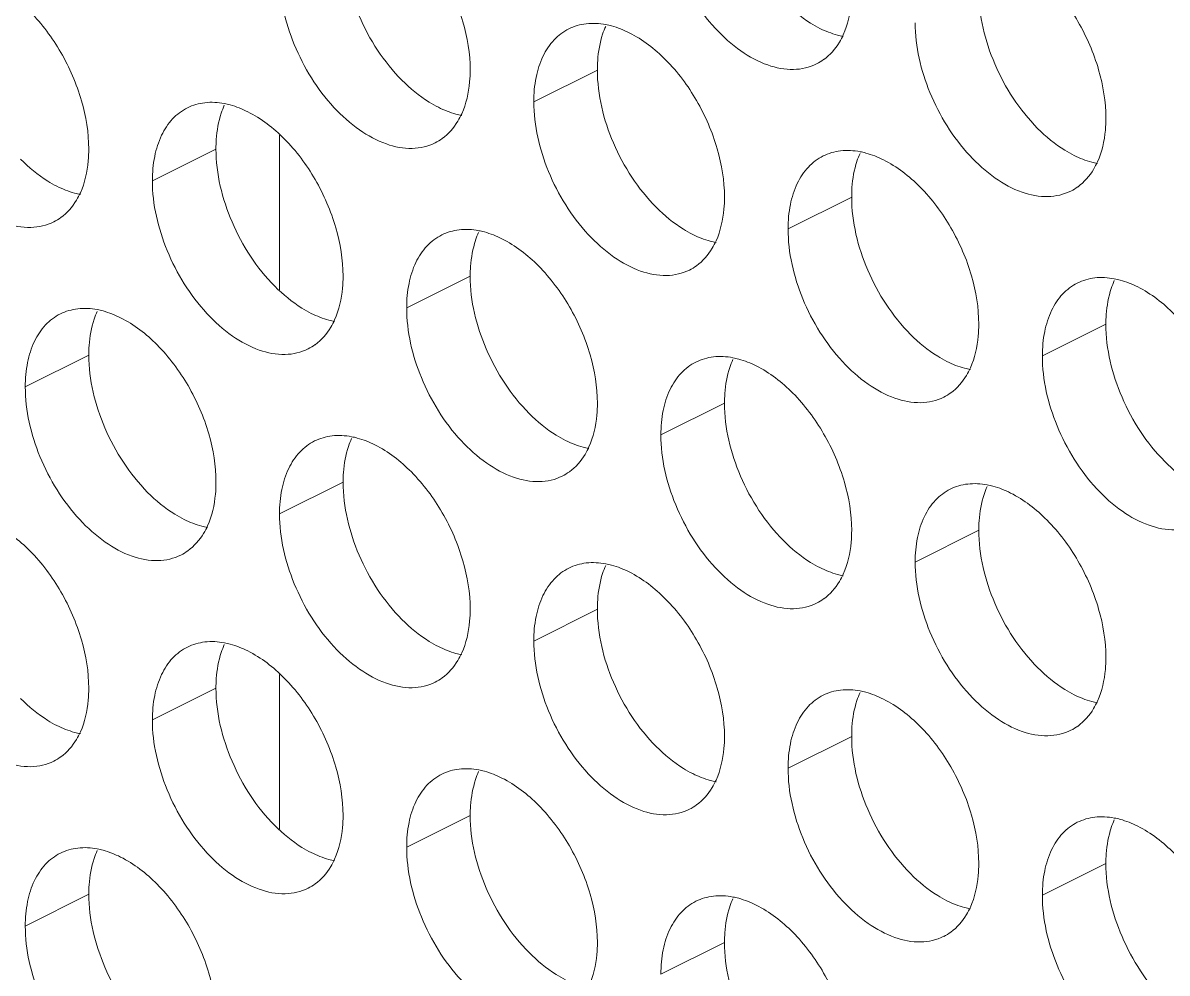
# Model space of a CAD drawing. Header units: millimetres. Extents: x 0 to 2524, y 0 to 1785.
# Drawn here: x 1816.45 to 1826.63, y 810.07 to 818.53 of the extents above; entities that cross this region are included whole.
import ezdxf

# ---------------------------------------------------------------- set-up
doc = ezdxf.new("R2010")
doc.units = ezdxf.units.MM
doc.header["$LTSCALE"] = 0.1
doc.layers.add('标注', color=251, linetype='Continuous', lineweight=9)

msp = doc.modelspace()

# ---------------------------------------------------------------- linework, layer by layer
at = {"layer": '标注'}
for p, q in [((1821.559, 818.111), (1820.993, 817.828)), ((1818.73, 816.155), (1818.73, 817.53)), ((1818.165, 817.408), (1817.599, 817.126)), ((1823.822, 816.98), (1823.256, 816.697)), ((1820.427, 816.277), (1819.862, 815.994)), ((1826.084, 815.849), (1825.519, 815.566)), ((1817.033, 815.574), (1816.468, 815.291)), ((1822.69, 815.146), (1822.124, 814.863)), ((1819.296, 814.443), (1818.73, 814.16)), ((1824.953, 814.014), (1824.387, 813.731)), ((1821.559, 813.311), (1820.993, 813.028)), ((1818.73, 811.355), (1818.73, 812.73)), ((1818.165, 812.608), (1817.599, 812.326)), ((1823.822, 812.18), (1823.256, 811.897)), ((1820.427, 811.477), (1819.862, 811.194)), ((1826.084, 811.049), (1825.519, 810.766)), ((1817.033, 810.774), (1816.468, 810.491)), ((1822.69, 810.346), (1822.124, 810.063))]:
    msp.add_line(p, q, dxfattribs=at)
for centre, radius, start, end in [((1822.303, 818.2), 0.734, 155.8796, 161.7803), ((1823.307, 818.571), 0.453, 296.5256, 305.9034), ((1818.909, 817.497), 0.734, 155.8796, 161.7803), ((1819.913, 817.868), 0.453, 296.5256, 305.9034), ((1824.566, 817.069), 0.734, 155.8796, 161.7803), ((1825.57, 817.439), 0.453, 296.5256, 305.9034), ((1816.519, 817.165), 0.453, 296.5256, 305.9034), ((1821.172, 816.366), 0.734, 155.8796, 161.7803), ((1822.176, 816.736), 0.453, 296.5256, 305.9034), ((1826.829, 815.938), 0.734, 155.8796, 161.7803), ((1817.778, 815.663), 0.734, 155.8796, 161.7803), ((1818.782, 816.034), 0.453, 296.5256, 305.9034), ((1823.435, 815.235), 0.734, 155.8796, 161.7803), ((1824.439, 815.605), 0.453, 296.5256, 305.9034), ((1820.041, 814.532), 0.734, 155.8796, 161.7803), ((1821.044, 814.902), 0.453, 296.5256, 305.9034), ((1825.697, 814.103), 0.734, 155.8796, 161.7803), ((1817.65, 814.199), 0.453, 296.5256, 305.9034), ((1822.303, 813.4), 0.734, 155.8796, 161.7803), ((1823.307, 813.771), 0.453, 296.5256, 305.9034), ((1818.909, 812.697), 0.734, 155.8796, 161.7803), ((1819.913, 813.068), 0.453, 296.5256, 305.9034), ((1824.566, 812.269), 0.734, 155.8796, 161.7803), ((1825.57, 812.639), 0.453, 296.5256, 305.9034), ((1816.519, 812.365), 0.453, 296.5256, 305.9034), ((1821.172, 811.566), 0.734, 155.8796, 161.7803), ((1822.176, 811.936), 0.453, 296.5256, 305.9034), ((1826.829, 811.138), 0.734, 155.8796, 161.7803), ((1817.778, 810.863), 0.734, 155.8796, 161.7803), ((1818.782, 811.234), 0.453, 296.5256, 305.9034), ((1823.435, 810.435), 0.734, 155.8796, 161.7803), ((1824.439, 810.805), 0.453, 296.5256, 305.9034)]:
    msp.add_arc(centre, radius, start, end, dxfattribs=at)
for points, knots in [([(1823.51, 818.165), (1823.447, 818.134), (1823.297, 818.1), (1823.059, 818.148), (1822.821, 818.278), (1822.513, 818.556), (1822.227, 819.019), (1822.124, 819.451), (1822.124, 819.663)], [0, 0, 0, 0, 0.090718, 0.191742, 0.308104, 0.439279, 0.725532, 1, 1, 1, 1]), ([(1819.579, 819.575), (1819.7, 819.514), (1819.93, 819.334), (1820.196, 818.976), (1820.377, 818.557), (1820.427, 818.256), (1820.427, 818.111)], [0, 0, 0, 0, 0.229676, 0.488215, 0.753207, 1, 1, 1, 1]), ([(1819.82, 818.021), (1819.658, 818.183), (1819.407, 818.571), (1819.296, 819.021), (1819.296, 819.243)], [0, 0, 0, 0, 0.508684, 1, 1, 1, 1]), ([(1825.236, 819.146), (1825.356, 819.086), (1825.587, 818.906), (1825.853, 818.548), (1826.034, 818.129), (1826.084, 817.828), (1826.084, 817.683)], [0, 0, 0, 0, 0.229676, 0.488215, 0.753207, 1, 1, 1, 1]), ([(1816.185, 818.872), (1816.305, 818.812), (1816.536, 818.631), (1816.802, 818.273), (1816.983, 817.854), (1817.033, 817.553), (1817.033, 817.408)], [0, 0, 0, 0, 0.229676, 0.488215, 0.753207, 1, 1, 1, 1]), ([(1820.116, 817.462), (1820.053, 817.431), (1819.903, 817.397), (1819.665, 817.445), (1819.427, 817.576), (1819.119, 817.853), (1818.833, 818.316), (1818.73, 818.748), (1818.73, 818.96)], [0, 0, 0, 0, 0.090718, 0.191742, 0.308104, 0.439279, 0.725532, 1, 1, 1, 1]), ([(1823.822, 818.814), (1823.822, 818.779), (1823.816, 818.646), (1823.787, 818.514), (1823.747, 818.425)], [0, 0, 0, 0, 0.268874, 1, 1, 1, 1]), ([(1825.477, 817.592), (1825.315, 817.755), (1825.064, 818.142), (1824.953, 818.593), (1824.953, 818.814)], [0, 0, 0, 0, 0.508684, 1, 1, 1, 1]), ([(1823.539, 818.482), (1823.51, 818.496), (1823.392, 818.563), (1823.287, 818.65), (1823.214, 818.724)], [0, 0, 0, 0, 0.235002, 1, 1, 1, 1]), ([(1820.993, 817.828), (1820.993, 817.901), (1821.005, 818.04), (1821.064, 818.23), (1821.164, 818.383), (1821.256, 818.453), (1821.305, 818.477)], [0, 0, 0, 0, 0.289235, 0.54966, 0.782932, 1, 1, 1, 1]), ([(1821.305, 818.477), (1821.353, 818.502), (1821.463, 818.533), (1821.577, 818.526), (1821.634, 818.516)], [0, 0, 0, 0, 0.482538, 1, 1, 1, 1]), ([(1821.634, 818.516), (1821.651, 818.512), (1821.723, 818.496), (1821.792, 818.468), (1821.842, 818.443)], [0, 0, 0, 0, 0.238696, 1, 1, 1, 1]), ([(1823.746, 818.41), (1823.729, 818.413), (1823.658, 818.43), (1823.589, 818.457), (1823.539, 818.482)], [0, 0, 0, 0, 0.238696, 1, 1, 1, 1]), ([(1825.772, 817.034), (1825.71, 817.003), (1825.56, 816.969), (1825.322, 817.016), (1825.084, 817.147), (1824.776, 817.425), (1824.49, 817.887), (1824.387, 818.32), (1824.387, 818.531)], [0, 0, 0, 0, 0.090718, 0.191742, 0.308104, 0.439279, 0.725532, 1, 1, 1, 1]), ([(1821.559, 818.111), (1821.559, 818.14), (1821.562, 818.247), (1821.581, 818.355), (1821.606, 818.43)], [0, 0, 0, 0, 0.264225, 1, 1, 1, 1]), ([(1821.842, 818.443), (1821.962, 818.383), (1822.193, 818.203), (1822.459, 817.845), (1822.64, 817.426), (1822.69, 817.125), (1822.69, 816.98)], [0, 0, 0, 0, 0.229676, 0.488215, 0.753207, 1, 1, 1, 1]), ([(1823.747, 818.425), (1823.737, 818.402), (1823.693, 818.319), (1823.629, 818.244), (1823.573, 818.204)], [0, 0, 0, 0, 0.265525, 1, 1, 1, 1]), ([(1816.721, 816.759), (1816.659, 816.728), (1816.509, 816.694), (1816.271, 816.742), (1816.033, 816.873), (1815.725, 817.15), (1815.439, 817.613), (1815.336, 818.045), (1815.336, 818.257)], [0, 0, 0, 0, 0.090718, 0.191742, 0.308104, 0.439279, 0.725532, 1, 1, 1, 1]), ([(1820.427, 818.111), (1820.427, 818.076), (1820.422, 817.943), (1820.392, 817.811), (1820.353, 817.722)], [0, 0, 0, 0, 0.268874, 1, 1, 1, 1]), ([(1822.083, 816.889), (1821.921, 817.052), (1821.67, 817.439), (1821.559, 817.89), (1821.559, 818.111)], [0, 0, 0, 0, 0.508684, 1, 1, 1, 1]), ([(1820.145, 817.779), (1820.116, 817.793), (1819.998, 817.86), (1819.893, 817.947), (1819.82, 818.021)], [0, 0, 0, 0, 0.235002, 1, 1, 1, 1]), ([(1817.599, 817.126), (1817.599, 817.198), (1817.611, 817.337), (1817.67, 817.527), (1817.769, 817.68), (1817.862, 817.75), (1817.911, 817.775)], [0, 0, 0, 0, 0.289235, 0.54966, 0.782932, 1, 1, 1, 1]), ([(1817.911, 817.775), (1817.959, 817.799), (1818.069, 817.83), (1818.183, 817.824), (1818.24, 817.813)], [0, 0, 0, 0, 0.482538, 1, 1, 1, 1]), ([(1818.24, 817.813), (1818.257, 817.809), (1818.329, 817.793), (1818.398, 817.765), (1818.448, 817.74)], [0, 0, 0, 0, 0.238696, 1, 1, 1, 1]), ([(1820.352, 817.707), (1820.335, 817.71), (1820.263, 817.727), (1820.195, 817.754), (1820.145, 817.779)], [0, 0, 0, 0, 0.238696, 1, 1, 1, 1]), ([(1822.378, 816.331), (1822.316, 816.3), (1822.166, 816.266), (1821.928, 816.314), (1821.69, 816.444), (1821.382, 816.722), (1821.096, 817.184), (1820.993, 817.617), (1820.993, 817.828)], [0, 0, 0, 0, 0.090718, 0.191742, 0.308104, 0.439279, 0.725532, 1, 1, 1, 1]), ([(1818.165, 817.408), (1818.165, 817.437), (1818.168, 817.544), (1818.187, 817.652), (1818.212, 817.727)], [0, 0, 0, 0, 0.264225, 1, 1, 1, 1]), ([(1818.448, 817.74), (1818.568, 817.68), (1818.799, 817.5), (1819.065, 817.142), (1819.246, 816.723), (1819.296, 816.422), (1819.296, 816.277)], [0, 0, 0, 0, 0.229676, 0.488215, 0.753207, 1, 1, 1, 1]), ([(1820.353, 817.722), (1820.342, 817.7), (1820.299, 817.616), (1820.235, 817.541), (1820.179, 817.501)], [0, 0, 0, 0, 0.265525, 1, 1, 1, 1]), ([(1826.084, 817.683), (1826.084, 817.647), (1826.079, 817.515), (1826.049, 817.382), (1826.01, 817.294)], [0, 0, 0, 0, 0.268874, 1, 1, 1, 1]), ([(1825.801, 817.351), (1825.773, 817.365), (1825.655, 817.431), (1825.55, 817.519), (1825.477, 817.592)], [0, 0, 0, 0, 0.235002, 1, 1, 1, 1]), ([(1817.033, 817.408), (1817.033, 817.373), (1817.028, 817.24), (1816.998, 817.108), (1816.959, 817.019)], [0, 0, 0, 0, 0.268874, 1, 1, 1, 1]), ([(1818.688, 816.186), (1818.527, 816.349), (1818.276, 816.736), (1818.165, 817.187), (1818.165, 817.408)], [0, 0, 0, 0, 0.508684, 1, 1, 1, 1]), ([(1823.256, 816.697), (1823.256, 816.77), (1823.268, 816.909), (1823.327, 817.099), (1823.426, 817.251), (1823.519, 817.322), (1823.568, 817.346)], [0, 0, 0, 0, 0.289235, 0.54966, 0.782932, 1, 1, 1, 1]), ([(1823.568, 817.346), (1823.616, 817.37), (1823.726, 817.402), (1823.84, 817.395), (1823.897, 817.384)], [0, 0, 0, 0, 0.482538, 1, 1, 1, 1]), ([(1823.897, 817.384), (1823.914, 817.381), (1823.985, 817.364), (1824.054, 817.337), (1824.104, 817.312)], [0, 0, 0, 0, 0.238696, 1, 1, 1, 1]), ([(1826.009, 817.279), (1825.992, 817.282), (1825.92, 817.298), (1825.851, 817.326), (1825.801, 817.351)], [0, 0, 0, 0, 0.238696, 1, 1, 1, 1]), ([(1816.75, 817.076), (1816.722, 817.09), (1816.604, 817.157), (1816.499, 817.244), (1816.426, 817.318)], [0, 0, 0, 0, 0.235002, 1, 1, 1, 1]), ([(1823.822, 816.98), (1823.822, 817.008), (1823.825, 817.116), (1823.844, 817.223), (1823.869, 817.298)], [0, 0, 0, 0, 0.264225, 1, 1, 1, 1]), ([(1824.104, 817.312), (1824.225, 817.252), (1824.456, 817.071), (1824.722, 816.713), (1824.903, 816.295), (1824.953, 815.994), (1824.953, 815.849)], [0, 0, 0, 0, 0.229676, 0.488215, 0.753207, 1, 1, 1, 1]), ([(1826.01, 817.294), (1825.999, 817.271), (1825.956, 817.187), (1825.892, 817.113), (1825.836, 817.072)], [0, 0, 0, 0, 0.265525, 1, 1, 1, 1]), ([(1816.958, 817.004), (1816.941, 817.007), (1816.869, 817.024), (1816.8, 817.051), (1816.75, 817.076)], [0, 0, 0, 0, 0.238696, 1, 1, 1, 1]), ([(1818.984, 815.628), (1818.922, 815.597), (1818.772, 815.563), (1818.534, 815.611), (1818.295, 815.741), (1817.988, 816.019), (1817.702, 816.481), (1817.599, 816.914), (1817.599, 817.126)], [0, 0, 0, 0, 0.090718, 0.191742, 0.308104, 0.439279, 0.725532, 1, 1, 1, 1]), ([(1816.959, 817.019), (1816.948, 816.997), (1816.905, 816.913), (1816.841, 816.838), (1816.785, 816.798)], [0, 0, 0, 0, 0.265525, 1, 1, 1, 1]), ([(1822.69, 816.98), (1822.69, 816.944), (1822.684, 816.812), (1822.655, 816.679), (1822.616, 816.591)], [0, 0, 0, 0, 0.268874, 1, 1, 1, 1]), ([(1824.345, 815.758), (1824.184, 815.921), (1823.933, 816.308), (1823.822, 816.758), (1823.822, 816.98)], [0, 0, 0, 0, 0.508684, 1, 1, 1, 1]), ([(1822.407, 816.648), (1822.379, 816.662), (1822.261, 816.729), (1822.155, 816.816), (1822.083, 816.889)], [0, 0, 0, 0, 0.235002, 1, 1, 1, 1]), ([(1819.862, 815.994), (1819.862, 816.067), (1819.874, 816.206), (1819.933, 816.396), (1820.032, 816.548), (1820.125, 816.619), (1820.174, 816.643)], [0, 0, 0, 0, 0.289235, 0.54966, 0.782932, 1, 1, 1, 1]), ([(1820.174, 816.643), (1820.222, 816.667), (1820.332, 816.699), (1820.446, 816.692), (1820.503, 816.681)], [0, 0, 0, 0, 0.482538, 1, 1, 1, 1]), ([(1820.503, 816.681), (1820.52, 816.678), (1820.591, 816.661), (1820.66, 816.634), (1820.71, 816.609)], [0, 0, 0, 0, 0.238696, 1, 1, 1, 1]), ([(1822.615, 816.576), (1822.598, 816.579), (1822.526, 816.596), (1822.457, 816.623), (1822.407, 816.648)], [0, 0, 0, 0, 0.238696, 1, 1, 1, 1]), ([(1824.641, 815.2), (1824.578, 815.168), (1824.428, 815.134), (1824.191, 815.182), (1823.952, 815.313), (1823.644, 815.59), (1823.358, 816.053), (1823.256, 816.485), (1823.256, 816.697)], [0, 0, 0, 0, 0.090718, 0.191742, 0.308104, 0.439279, 0.725532, 1, 1, 1, 1]), ([(1820.427, 816.277), (1820.427, 816.305), (1820.431, 816.413), (1820.45, 816.52), (1820.475, 816.595)], [0, 0, 0, 0, 0.264225, 1, 1, 1, 1]), ([(1820.71, 816.609), (1820.831, 816.549), (1821.061, 816.368), (1821.328, 816.01), (1821.509, 815.592), (1821.559, 815.291), (1821.559, 815.146)], [0, 0, 0, 0, 0.229676, 0.488215, 0.753207, 1, 1, 1, 1]), ([(1822.616, 816.591), (1822.605, 816.568), (1822.562, 816.484), (1822.498, 816.41), (1822.442, 816.369)], [0, 0, 0, 0, 0.265525, 1, 1, 1, 1]), ([(1819.296, 816.277), (1819.296, 816.241), (1819.29, 816.109), (1819.261, 815.976), (1819.221, 815.888)], [0, 0, 0, 0, 0.268874, 1, 1, 1, 1]), ([(1820.951, 815.055), (1820.79, 815.218), (1820.539, 815.605), (1820.427, 816.055), (1820.427, 816.277)], [0, 0, 0, 0, 0.508684, 1, 1, 1, 1]), ([(1825.83, 816.215), (1825.879, 816.239), (1825.989, 816.271), (1826.103, 816.264), (1826.159, 816.253)], [0, 0, 0, 0, 0.482538, 1, 1, 1, 1]), ([(1826.159, 816.253), (1826.177, 816.25), (1826.248, 816.233), (1826.317, 816.206), (1826.367, 816.181)], [0, 0, 0, 0, 0.238696, 1, 1, 1, 1]), ([(1819.013, 815.945), (1818.985, 815.959), (1818.867, 816.026), (1818.761, 816.113), (1818.688, 816.186)], [0, 0, 0, 0, 0.235002, 1, 1, 1, 1]), ([(1825.519, 815.566), (1825.519, 815.639), (1825.531, 815.778), (1825.59, 815.968), (1825.689, 816.12), (1825.782, 816.19), (1825.83, 816.215)], [0, 0, 0, 0, 0.289235, 0.54966, 0.782932, 1, 1, 1, 1]), ([(1826.084, 815.849), (1826.084, 815.877), (1826.088, 815.984), (1826.107, 816.092), (1826.132, 816.167)], [0, 0, 0, 0, 0.264225, 1, 1, 1, 1]), ([(1826.367, 816.181), (1826.488, 816.12), (1826.718, 815.94), (1826.984, 815.582), (1827.166, 815.163), (1827.216, 814.862), (1827.216, 814.717)], [0, 0, 0, 0, 0.229676, 0.488215, 0.753207, 1, 1, 1, 1]), ([(1816.468, 815.291), (1816.468, 815.364), (1816.48, 815.503), (1816.539, 815.693), (1816.638, 815.845), (1816.731, 815.916), (1816.78, 815.94)], [0, 0, 0, 0, 0.289235, 0.54966, 0.782932, 1, 1, 1, 1]), ([(1816.78, 815.94), (1816.828, 815.964), (1816.938, 815.996), (1817.052, 815.989), (1817.108, 815.978)], [0, 0, 0, 0, 0.482538, 1, 1, 1, 1]), ([(1817.108, 815.978), (1817.126, 815.975), (1817.197, 815.958), (1817.266, 815.931), (1817.316, 815.906)], [0, 0, 0, 0, 0.238696, 1, 1, 1, 1]), ([(1819.221, 815.873), (1819.204, 815.876), (1819.132, 815.893), (1819.063, 815.92), (1819.013, 815.945)], [0, 0, 0, 0, 0.238696, 1, 1, 1, 1]), ([(1821.247, 814.497), (1821.184, 814.465), (1821.034, 814.431), (1820.797, 814.479), (1820.558, 814.61), (1820.25, 814.887), (1819.964, 815.35), (1819.862, 815.783), (1819.862, 815.994)], [0, 0, 0, 0, 0.090718, 0.191742, 0.308104, 0.439279, 0.725532, 1, 1, 1, 1]), ([(1817.033, 815.574), (1817.033, 815.602), (1817.037, 815.71), (1817.056, 815.817), (1817.081, 815.892)], [0, 0, 0, 0, 0.264225, 1, 1, 1, 1]), ([(1817.316, 815.906), (1817.437, 815.846), (1817.667, 815.666), (1817.934, 815.307), (1818.115, 814.889), (1818.165, 814.588), (1818.165, 814.443)], [0, 0, 0, 0, 0.229676, 0.488215, 0.753207, 1, 1, 1, 1]), ([(1819.221, 815.888), (1819.211, 815.865), (1819.168, 815.781), (1819.104, 815.707), (1819.048, 815.666)], [0, 0, 0, 0, 0.265525, 1, 1, 1, 1]), ([(1824.953, 815.849), (1824.953, 815.813), (1824.947, 815.681), (1824.918, 815.548), (1824.878, 815.46)], [0, 0, 0, 0, 0.268874, 1, 1, 1, 1]), ([(1826.608, 814.627), (1826.447, 814.789), (1826.196, 815.176), (1826.084, 815.627), (1826.084, 815.849)], [0, 0, 0, 0, 0.508684, 1, 1, 1, 1]), ([(1824.67, 815.516), (1824.642, 815.531), (1824.524, 815.597), (1824.418, 815.684), (1824.345, 815.758)], [0, 0, 0, 0, 0.235002, 1, 1, 1, 1]), ([(1817.557, 814.352), (1817.396, 814.515), (1817.145, 814.902), (1817.033, 815.353), (1817.033, 815.574)], [0, 0, 0, 0, 0.508684, 1, 1, 1, 1]), ([(1822.124, 814.863), (1822.124, 814.936), (1822.136, 815.075), (1822.195, 815.265), (1822.295, 815.417), (1822.387, 815.487), (1822.436, 815.512)], [0, 0, 0, 0, 0.289235, 0.54966, 0.782932, 1, 1, 1, 1]), ([(1822.436, 815.512), (1822.485, 815.536), (1822.595, 815.568), (1822.708, 815.561), (1822.765, 815.55)], [0, 0, 0, 0, 0.482538, 1, 1, 1, 1]), ([(1822.765, 815.55), (1822.783, 815.547), (1822.854, 815.53), (1822.923, 815.503), (1822.973, 815.478)], [0, 0, 0, 0, 0.238696, 1, 1, 1, 1]), ([(1824.878, 815.444), (1824.861, 815.448), (1824.789, 815.464), (1824.72, 815.491), (1824.67, 815.516)], [0, 0, 0, 0, 0.238696, 1, 1, 1, 1]), ([(1826.904, 814.068), (1826.841, 814.037), (1826.691, 814.003), (1826.453, 814.051), (1826.215, 814.181), (1825.907, 814.459), (1825.621, 814.922), (1825.519, 815.354), (1825.519, 815.566)], [0, 0, 0, 0, 0.090718, 0.191742, 0.308104, 0.439279, 0.725532, 1, 1, 1, 1]), ([(1822.69, 815.146), (1822.69, 815.174), (1822.694, 815.281), (1822.713, 815.389), (1822.737, 815.464)], [0, 0, 0, 0, 0.264225, 1, 1, 1, 1]), ([(1822.973, 815.478), (1823.094, 815.417), (1823.324, 815.237), (1823.59, 814.879), (1823.771, 814.46), (1823.822, 814.159), (1823.822, 814.014)], [0, 0, 0, 0, 0.229676, 0.488215, 0.753207, 1, 1, 1, 1]), ([(1824.878, 815.46), (1824.868, 815.437), (1824.825, 815.353), (1824.761, 815.279), (1824.704, 815.238)], [0, 0, 0, 0, 0.265525, 1, 1, 1, 1]), ([(1817.853, 813.794), (1817.79, 813.762), (1817.64, 813.728), (1817.402, 813.776), (1817.164, 813.907), (1816.856, 814.184), (1816.57, 814.647), (1816.468, 815.08), (1816.468, 815.291)], [0, 0, 0, 0, 0.090718, 0.191742, 0.308104, 0.439279, 0.725532, 1, 1, 1, 1]), ([(1821.559, 815.146), (1821.559, 815.11), (1821.553, 814.978), (1821.524, 814.845), (1821.484, 814.757)], [0, 0, 0, 0, 0.268874, 1, 1, 1, 1]), ([(1823.214, 813.924), (1823.052, 814.086), (1822.801, 814.474), (1822.69, 814.924), (1822.69, 815.146)], [0, 0, 0, 0, 0.508684, 1, 1, 1, 1]), ([(1821.276, 814.814), (1821.248, 814.828), (1821.13, 814.894), (1821.024, 814.982), (1820.951, 815.055)], [0, 0, 0, 0, 0.235002, 1, 1, 1, 1]), ([(1818.73, 814.16), (1818.73, 814.233), (1818.742, 814.372), (1818.801, 814.562), (1818.901, 814.714), (1818.993, 814.784), (1819.042, 814.809)], [0, 0, 0, 0, 0.289235, 0.54966, 0.782932, 1, 1, 1, 1]), ([(1819.042, 814.809), (1819.091, 814.833), (1819.201, 814.865), (1819.314, 814.858), (1819.371, 814.847)], [0, 0, 0, 0, 0.482538, 1, 1, 1, 1]), ([(1819.371, 814.847), (1819.388, 814.844), (1819.46, 814.827), (1819.529, 814.8), (1819.579, 814.775)], [0, 0, 0, 0, 0.238696, 1, 1, 1, 1]), ([(1821.484, 814.741), (1821.466, 814.745), (1821.395, 814.761), (1821.326, 814.789), (1821.276, 814.814)], [0, 0, 0, 0, 0.238696, 1, 1, 1, 1]), ([(1823.51, 813.365), (1823.447, 813.334), (1823.297, 813.3), (1823.059, 813.348), (1822.821, 813.478), (1822.513, 813.756), (1822.227, 814.219), (1822.124, 814.651), (1822.124, 814.863)], [0, 0, 0, 0, 0.090718, 0.191742, 0.308104, 0.439279, 0.725532, 1, 1, 1, 1]), ([(1819.296, 814.443), (1819.296, 814.471), (1819.3, 814.579), (1819.319, 814.686), (1819.343, 814.761)], [0, 0, 0, 0, 0.264225, 1, 1, 1, 1]), ([(1819.579, 814.775), (1819.7, 814.714), (1819.93, 814.534), (1820.196, 814.176), (1820.377, 813.757), (1820.427, 813.456), (1820.427, 813.311)], [0, 0, 0, 0, 0.229676, 0.488215, 0.753207, 1, 1, 1, 1]), ([(1821.484, 814.757), (1821.474, 814.734), (1821.431, 814.65), (1821.366, 814.576), (1821.31, 814.535)], [0, 0, 0, 0, 0.265525, 1, 1, 1, 1]), ([(1826.933, 814.385), (1826.904, 814.399), (1826.786, 814.466), (1826.681, 814.553), (1826.608, 814.627)], [0, 0, 0, 0, 0.235002, 1, 1, 1, 1]), ([(1818.165, 814.443), (1818.165, 814.407), (1818.159, 814.275), (1818.13, 814.142), (1818.09, 814.054)], [0, 0, 0, 0, 0.268874, 1, 1, 1, 1]), ([(1819.82, 813.221), (1819.658, 813.383), (1819.407, 813.771), (1819.296, 814.221), (1819.296, 814.443)], [0, 0, 0, 0, 0.508684, 1, 1, 1, 1]), ([(1824.699, 814.38), (1824.747, 814.405), (1824.858, 814.436), (1824.971, 814.429), (1825.028, 814.419)], [0, 0, 0, 0, 0.482538, 1, 1, 1, 1]), ([(1825.028, 814.419), (1825.045, 814.415), (1825.117, 814.399), (1825.186, 814.371), (1825.236, 814.346)], [0, 0, 0, 0, 0.238696, 1, 1, 1, 1]), ([(1817.882, 814.111), (1817.853, 814.125), (1817.735, 814.191), (1817.63, 814.279), (1817.557, 814.352)], [0, 0, 0, 0, 0.235002, 1, 1, 1, 1]), ([(1824.387, 813.731), (1824.387, 813.804), (1824.399, 813.943), (1824.458, 814.133), (1824.558, 814.286), (1824.65, 814.356), (1824.699, 814.38)], [0, 0, 0, 0, 0.289235, 0.54966, 0.782932, 1, 1, 1, 1]), ([(1824.953, 814.014), (1824.953, 814.043), (1824.957, 814.15), (1824.975, 814.258), (1825, 814.333)], [0, 0, 0, 0, 0.264225, 1, 1, 1, 1]), ([(1825.236, 814.346), (1825.356, 814.286), (1825.587, 814.106), (1825.853, 813.748), (1826.034, 813.329), (1826.084, 813.028), (1826.084, 812.883)], [0, 0, 0, 0, 0.229676, 0.488215, 0.753207, 1, 1, 1, 1]), ([(1818.09, 814.038), (1818.072, 814.042), (1818.001, 814.058), (1817.932, 814.086), (1817.882, 814.111)], [0, 0, 0, 0, 0.238696, 1, 1, 1, 1]), ([(1820.116, 812.662), (1820.053, 812.631), (1819.903, 812.597), (1819.665, 812.645), (1819.427, 812.776), (1819.119, 813.053), (1818.833, 813.516), (1818.73, 813.948), (1818.73, 814.16)], [0, 0, 0, 0, 0.090718, 0.191742, 0.308104, 0.439279, 0.725532, 1, 1, 1, 1]), ([(1816.185, 814.072), (1816.305, 814.012), (1816.536, 813.831), (1816.802, 813.473), (1816.983, 813.054), (1817.033, 812.753), (1817.033, 812.608)], [0, 0, 0, 0, 0.229676, 0.488215, 0.753207, 1, 1, 1, 1]), ([(1818.09, 814.054), (1818.08, 814.031), (1818.036, 813.947), (1817.972, 813.873), (1817.916, 813.832)], [0, 0, 0, 0, 0.265525, 1, 1, 1, 1]), ([(1823.822, 814.014), (1823.822, 813.979), (1823.816, 813.846), (1823.787, 813.714), (1823.747, 813.625)], [0, 0, 0, 0, 0.268874, 1, 1, 1, 1]), ([(1825.477, 812.792), (1825.315, 812.955), (1825.064, 813.342), (1824.953, 813.793), (1824.953, 814.014)], [0, 0, 0, 0, 0.508684, 1, 1, 1, 1]), ([(1823.539, 813.682), (1823.51, 813.696), (1823.392, 813.763), (1823.287, 813.85), (1823.214, 813.924)], [0, 0, 0, 0, 0.235002, 1, 1, 1, 1]), ([(1820.993, 813.028), (1820.993, 813.101), (1821.005, 813.24), (1821.064, 813.43), (1821.164, 813.583), (1821.256, 813.653), (1821.305, 813.677)], [0, 0, 0, 0, 0.289235, 0.54966, 0.782932, 1, 1, 1, 1]), ([(1821.305, 813.677), (1821.353, 813.702), (1821.463, 813.733), (1821.577, 813.726), (1821.634, 813.716)], [0, 0, 0, 0, 0.482538, 1, 1, 1, 1]), ([(1821.634, 813.716), (1821.651, 813.712), (1821.723, 813.696), (1821.792, 813.668), (1821.842, 813.643)], [0, 0, 0, 0, 0.238696, 1, 1, 1, 1]), ([(1823.746, 813.61), (1823.729, 813.613), (1823.658, 813.63), (1823.589, 813.657), (1823.539, 813.682)], [0, 0, 0, 0, 0.238696, 1, 1, 1, 1]), ([(1825.772, 812.234), (1825.71, 812.203), (1825.56, 812.169), (1825.322, 812.216), (1825.084, 812.347), (1824.776, 812.625), (1824.49, 813.087), (1824.387, 813.52), (1824.387, 813.731)], [0, 0, 0, 0, 0.090718, 0.191742, 0.308104, 0.439279, 0.725532, 1, 1, 1, 1]), ([(1821.559, 813.311), (1821.559, 813.34), (1821.562, 813.447), (1821.581, 813.555), (1821.606, 813.63)], [0, 0, 0, 0, 0.264225, 1, 1, 1, 1]), ([(1821.842, 813.643), (1821.962, 813.583), (1822.193, 813.403), (1822.459, 813.045), (1822.64, 812.626), (1822.69, 812.325), (1822.69, 812.18)], [0, 0, 0, 0, 0.229676, 0.488215, 0.753207, 1, 1, 1, 1]), ([(1823.747, 813.625), (1823.737, 813.602), (1823.693, 813.519), (1823.629, 813.444), (1823.573, 813.404)], [0, 0, 0, 0, 0.265525, 1, 1, 1, 1]), ([(1816.721, 811.959), (1816.659, 811.928), (1816.509, 811.894), (1816.271, 811.942), (1816.033, 812.073), (1815.725, 812.35), (1815.439, 812.813), (1815.336, 813.245), (1815.336, 813.457)], [0, 0, 0, 0, 0.090718, 0.191742, 0.308104, 0.439279, 0.725532, 1, 1, 1, 1]), ([(1820.427, 813.311), (1820.427, 813.276), (1820.422, 813.143), (1820.392, 813.011), (1820.353, 812.922)], [0, 0, 0, 0, 0.268874, 1, 1, 1, 1]), ([(1822.083, 812.089), (1821.921, 812.252), (1821.67, 812.639), (1821.559, 813.09), (1821.559, 813.311)], [0, 0, 0, 0, 0.508684, 1, 1, 1, 1]), ([(1820.145, 812.979), (1820.116, 812.993), (1819.998, 813.06), (1819.893, 813.147), (1819.82, 813.221)], [0, 0, 0, 0, 0.235002, 1, 1, 1, 1]), ([(1817.599, 812.326), (1817.599, 812.398), (1817.611, 812.537), (1817.67, 812.727), (1817.769, 812.88), (1817.862, 812.95), (1817.911, 812.975)], [0, 0, 0, 0, 0.289235, 0.54966, 0.782932, 1, 1, 1, 1]), ([(1817.911, 812.975), (1817.959, 812.999), (1818.069, 813.03), (1818.183, 813.024), (1818.24, 813.013)], [0, 0, 0, 0, 0.482538, 1, 1, 1, 1]), ([(1818.24, 813.013), (1818.257, 813.009), (1818.329, 812.993), (1818.398, 812.965), (1818.448, 812.94)], [0, 0, 0, 0, 0.238696, 1, 1, 1, 1]), ([(1820.352, 812.907), (1820.335, 812.91), (1820.263, 812.927), (1820.195, 812.954), (1820.145, 812.979)], [0, 0, 0, 0, 0.238696, 1, 1, 1, 1]), ([(1822.378, 811.531), (1822.316, 811.5), (1822.166, 811.466), (1821.928, 811.514), (1821.69, 811.644), (1821.382, 811.922), (1821.096, 812.384), (1820.993, 812.817), (1820.993, 813.028)], [0, 0, 0, 0, 0.090718, 0.191742, 0.308104, 0.439279, 0.725532, 1, 1, 1, 1]), ([(1818.165, 812.608), (1818.165, 812.637), (1818.168, 812.744), (1818.187, 812.852), (1818.212, 812.927)], [0, 0, 0, 0, 0.264225, 1, 1, 1, 1]), ([(1818.448, 812.94), (1818.568, 812.88), (1818.799, 812.7), (1819.065, 812.342), (1819.246, 811.923), (1819.296, 811.622), (1819.296, 811.477)], [0, 0, 0, 0, 0.229676, 0.488215, 0.753207, 1, 1, 1, 1]), ([(1820.353, 812.922), (1820.342, 812.9), (1820.299, 812.816), (1820.235, 812.741), (1820.179, 812.701)], [0, 0, 0, 0, 0.265525, 1, 1, 1, 1]), ([(1826.084, 812.883), (1826.084, 812.847), (1826.079, 812.715), (1826.049, 812.582), (1826.01, 812.494)], [0, 0, 0, 0, 0.268874, 1, 1, 1, 1]), ([(1825.801, 812.551), (1825.773, 812.565), (1825.655, 812.631), (1825.55, 812.719), (1825.477, 812.792)], [0, 0, 0, 0, 0.235002, 1, 1, 1, 1]), ([(1817.033, 812.608), (1817.033, 812.573), (1817.028, 812.44), (1816.998, 812.308), (1816.959, 812.219)], [0, 0, 0, 0, 0.268874, 1, 1, 1, 1]), ([(1818.688, 811.386), (1818.527, 811.549), (1818.276, 811.936), (1818.165, 812.387), (1818.165, 812.608)], [0, 0, 0, 0, 0.508684, 1, 1, 1, 1]), ([(1823.568, 812.546), (1823.616, 812.57), (1823.726, 812.602), (1823.84, 812.595), (1823.897, 812.584)], [0, 0, 0, 0, 0.482538, 1, 1, 1, 1]), ([(1823.897, 812.584), (1823.914, 812.581), (1823.985, 812.564), (1824.054, 812.537), (1824.104, 812.512)], [0, 0, 0, 0, 0.238696, 1, 1, 1, 1]), ([(1826.009, 812.479), (1825.992, 812.482), (1825.92, 812.498), (1825.851, 812.526), (1825.801, 812.551)], [0, 0, 0, 0, 0.238696, 1, 1, 1, 1]), ([(1816.75, 812.276), (1816.722, 812.29), (1816.604, 812.357), (1816.499, 812.444), (1816.426, 812.518)], [0, 0, 0, 0, 0.235002, 1, 1, 1, 1]), ([(1823.256, 811.897), (1823.256, 811.97), (1823.268, 812.109), (1823.327, 812.299), (1823.426, 812.451), (1823.519, 812.522), (1823.568, 812.546)], [0, 0, 0, 0, 0.289235, 0.54966, 0.782932, 1, 1, 1, 1]), ([(1823.822, 812.18), (1823.822, 812.208), (1823.825, 812.316), (1823.844, 812.423), (1823.869, 812.498)], [0, 0, 0, 0, 0.264225, 1, 1, 1, 1]), ([(1824.104, 812.512), (1824.225, 812.452), (1824.456, 812.271), (1824.722, 811.913), (1824.903, 811.495), (1824.953, 811.194), (1824.953, 811.049)], [0, 0, 0, 0, 0.229676, 0.488215, 0.753207, 1, 1, 1, 1]), ([(1826.01, 812.494), (1825.999, 812.471), (1825.956, 812.387), (1825.892, 812.313), (1825.836, 812.272)], [0, 0, 0, 0, 0.265525, 1, 1, 1, 1]), ([(1816.958, 812.204), (1816.941, 812.207), (1816.869, 812.224), (1816.8, 812.251), (1816.75, 812.276)], [0, 0, 0, 0, 0.238696, 1, 1, 1, 1]), ([(1818.984, 810.828), (1818.922, 810.797), (1818.772, 810.763), (1818.534, 810.811), (1818.295, 810.941), (1817.988, 811.219), (1817.702, 811.681), (1817.599, 812.114), (1817.599, 812.326)], [0, 0, 0, 0, 0.090718, 0.191742, 0.308104, 0.439279, 0.725532, 1, 1, 1, 1]), ([(1816.959, 812.219), (1816.948, 812.197), (1816.905, 812.113), (1816.841, 812.038), (1816.785, 811.998)], [0, 0, 0, 0, 0.265525, 1, 1, 1, 1]), ([(1822.69, 812.18), (1822.69, 812.144), (1822.684, 812.012), (1822.655, 811.879), (1822.616, 811.791)], [0, 0, 0, 0, 0.268874, 1, 1, 1, 1]), ([(1824.345, 810.958), (1824.184, 811.121), (1823.933, 811.508), (1823.822, 811.958), (1823.822, 812.18)], [0, 0, 0, 0, 0.508684, 1, 1, 1, 1]), ([(1822.407, 811.848), (1822.379, 811.862), (1822.261, 811.929), (1822.155, 812.016), (1822.083, 812.089)], [0, 0, 0, 0, 0.235002, 1, 1, 1, 1]), ([(1819.862, 811.194), (1819.862, 811.267), (1819.874, 811.406), (1819.933, 811.596), (1820.032, 811.748), (1820.125, 811.819), (1820.174, 811.843)], [0, 0, 0, 0, 0.289235, 0.54966, 0.782932, 1, 1, 1, 1]), ([(1820.174, 811.843), (1820.222, 811.867), (1820.332, 811.899), (1820.446, 811.892), (1820.503, 811.881)], [0, 0, 0, 0, 0.482538, 1, 1, 1, 1]), ([(1820.503, 811.881), (1820.52, 811.878), (1820.591, 811.861), (1820.66, 811.834), (1820.71, 811.809)], [0, 0, 0, 0, 0.238696, 1, 1, 1, 1]), ([(1822.615, 811.776), (1822.598, 811.779), (1822.526, 811.796), (1822.457, 811.823), (1822.407, 811.848)], [0, 0, 0, 0, 0.238696, 1, 1, 1, 1]), ([(1824.641, 810.4), (1824.578, 810.368), (1824.428, 810.334), (1824.191, 810.382), (1823.952, 810.513), (1823.644, 810.79), (1823.358, 811.253), (1823.256, 811.685), (1823.256, 811.897)], [0, 0, 0, 0, 0.090718, 0.191742, 0.308104, 0.439279, 0.725532, 1, 1, 1, 1]), ([(1820.427, 811.477), (1820.427, 811.505), (1820.431, 811.613), (1820.45, 811.72), (1820.475, 811.795)], [0, 0, 0, 0, 0.264225, 1, 1, 1, 1]), ([(1820.71, 811.809), (1820.831, 811.749), (1821.061, 811.568), (1821.328, 811.21), (1821.509, 810.792), (1821.559, 810.491), (1821.559, 810.346)], [0, 0, 0, 0, 0.229676, 0.488215, 0.753207, 1, 1, 1, 1]), ([(1822.616, 811.791), (1822.605, 811.768), (1822.562, 811.684), (1822.498, 811.61), (1822.442, 811.569)], [0, 0, 0, 0, 0.265525, 1, 1, 1, 1]), ([(1819.296, 811.477), (1819.296, 811.441), (1819.29, 811.309), (1819.261, 811.176), (1819.221, 811.088)], [0, 0, 0, 0, 0.268874, 1, 1, 1, 1]), ([(1820.951, 810.255), (1820.79, 810.418), (1820.539, 810.805), (1820.427, 811.255), (1820.427, 811.477)], [0, 0, 0, 0, 0.508684, 1, 1, 1, 1]), ([(1825.83, 811.415), (1825.879, 811.439), (1825.989, 811.471), (1826.103, 811.464), (1826.159, 811.453)], [0, 0, 0, 0, 0.482538, 1, 1, 1, 1]), ([(1826.159, 811.453), (1826.177, 811.45), (1826.248, 811.433), (1826.317, 811.406), (1826.367, 811.381)], [0, 0, 0, 0, 0.238696, 1, 1, 1, 1]), ([(1819.013, 811.145), (1818.985, 811.159), (1818.867, 811.226), (1818.761, 811.313), (1818.688, 811.386)], [0, 0, 0, 0, 0.235002, 1, 1, 1, 1]), ([(1825.519, 810.766), (1825.519, 810.839), (1825.531, 810.978), (1825.59, 811.168), (1825.689, 811.32), (1825.782, 811.39), (1825.83, 811.415)], [0, 0, 0, 0, 0.289235, 0.54966, 0.782932, 1, 1, 1, 1]), ([(1826.084, 811.049), (1826.084, 811.077), (1826.088, 811.184), (1826.107, 811.292), (1826.132, 811.367)], [0, 0, 0, 0, 0.264225, 1, 1, 1, 1]), ([(1826.367, 811.381), (1826.488, 811.32), (1826.718, 811.14), (1826.984, 810.782), (1827.166, 810.363), (1827.216, 810.062), (1827.216, 809.917)], [0, 0, 0, 0, 0.229676, 0.488215, 0.753207, 1, 1, 1, 1]), ([(1816.468, 810.491), (1816.468, 810.564), (1816.48, 810.703), (1816.539, 810.893), (1816.638, 811.045), (1816.731, 811.116), (1816.78, 811.14)], [0, 0, 0, 0, 0.289235, 0.54966, 0.782932, 1, 1, 1, 1]), ([(1816.78, 811.14), (1816.828, 811.164), (1816.938, 811.196), (1817.052, 811.189), (1817.108, 811.178)], [0, 0, 0, 0, 0.482538, 1, 1, 1, 1]), ([(1817.108, 811.178), (1817.126, 811.175), (1817.197, 811.158), (1817.266, 811.131), (1817.316, 811.106)], [0, 0, 0, 0, 0.238696, 1, 1, 1, 1]), ([(1819.221, 811.073), (1819.204, 811.076), (1819.132, 811.093), (1819.063, 811.12), (1819.013, 811.145)], [0, 0, 0, 0, 0.238696, 1, 1, 1, 1]), ([(1821.247, 809.697), (1821.184, 809.665), (1821.034, 809.631), (1820.797, 809.679), (1820.558, 809.81), (1820.25, 810.087), (1819.964, 810.55), (1819.862, 810.983), (1819.862, 811.194)], [0, 0, 0, 0, 0.090718, 0.191742, 0.308104, 0.439279, 0.725532, 1, 1, 1, 1]), ([(1817.033, 810.774), (1817.033, 810.802), (1817.037, 810.91), (1817.056, 811.017), (1817.081, 811.092)], [0, 0, 0, 0, 0.264225, 1, 1, 1, 1]), ([(1817.316, 811.106), (1817.437, 811.046), (1817.667, 810.866), (1817.934, 810.507), (1818.115, 810.089), (1818.165, 809.788), (1818.165, 809.643)], [0, 0, 0, 0, 0.229676, 0.488215, 0.753207, 1, 1, 1, 1]), ([(1819.221, 811.088), (1819.211, 811.065), (1819.168, 810.981), (1819.104, 810.907), (1819.048, 810.866)], [0, 0, 0, 0, 0.265525, 1, 1, 1, 1]), ([(1824.953, 811.049), (1824.953, 811.013), (1824.947, 810.881), (1824.918, 810.748), (1824.878, 810.66)], [0, 0, 0, 0, 0.268874, 1, 1, 1, 1]), ([(1826.608, 809.827), (1826.447, 809.989), (1826.196, 810.376), (1826.084, 810.827), (1826.084, 811.049)], [0, 0, 0, 0, 0.508684, 1, 1, 1, 1]), ([(1824.67, 810.716), (1824.642, 810.731), (1824.524, 810.797), (1824.418, 810.884), (1824.345, 810.958)], [0, 0, 0, 0, 0.235002, 1, 1, 1, 1]), ([(1817.557, 809.552), (1817.396, 809.715), (1817.145, 810.102), (1817.033, 810.553), (1817.033, 810.774)], [0, 0, 0, 0, 0.508684, 1, 1, 1, 1]), ([(1822.436, 810.712), (1822.485, 810.736), (1822.595, 810.768), (1822.708, 810.761), (1822.765, 810.75)], [0, 0, 0, 0, 0.482538, 1, 1, 1, 1]), ([(1822.765, 810.75), (1822.783, 810.747), (1822.854, 810.73), (1822.923, 810.703), (1822.973, 810.678)], [0, 0, 0, 0, 0.238696, 1, 1, 1, 1]), ([(1826.904, 809.268), (1826.841, 809.237), (1826.691, 809.203), (1826.453, 809.251), (1826.215, 809.381), (1825.907, 809.659), (1825.621, 810.122), (1825.519, 810.554), (1825.519, 810.766)], [0, 0, 0, 0, 0.090718, 0.191742, 0.308104, 0.439279, 0.725532, 1, 1, 1, 1]), ([(1822.124, 810.063), (1822.124, 810.136), (1822.136, 810.275), (1822.195, 810.465), (1822.295, 810.617), (1822.387, 810.687), (1822.436, 810.712)], [0, 0, 0, 0, 0.289235, 0.54966, 0.782932, 1, 1, 1, 1]), ([(1822.69, 810.346), (1822.69, 810.374), (1822.694, 810.481), (1822.713, 810.589), (1822.737, 810.664)], [0, 0, 0, 0, 0.264225, 1, 1, 1, 1]), ([(1822.973, 810.678), (1823.094, 810.617), (1823.324, 810.437), (1823.59, 810.079), (1823.771, 809.66), (1823.822, 809.359), (1823.822, 809.214)], [0, 0, 0, 0, 0.229676, 0.488215, 0.753207, 1, 1, 1, 1]), ([(1824.878, 810.644), (1824.861, 810.648), (1824.789, 810.664), (1824.72, 810.691), (1824.67, 810.716)], [0, 0, 0, 0, 0.238696, 1, 1, 1, 1]), ([(1824.878, 810.66), (1824.868, 810.637), (1824.825, 810.553), (1824.761, 810.479), (1824.704, 810.438)], [0, 0, 0, 0, 0.265525, 1, 1, 1, 1]), ([(1817.853, 808.994), (1817.79, 808.962), (1817.64, 808.928), (1817.402, 808.976), (1817.164, 809.107), (1816.856, 809.384), (1816.57, 809.847), (1816.468, 810.28), (1816.468, 810.491)], [0, 0, 0, 0, 0.090718, 0.191742, 0.308104, 0.439279, 0.725532, 1, 1, 1, 1]), ([(1821.559, 810.346), (1821.559, 810.31), (1821.553, 810.178), (1821.524, 810.045), (1821.484, 809.957)], [0, 0, 0, 0, 0.268874, 1, 1, 1, 1]), ([(1823.214, 809.124), (1823.052, 809.286), (1822.801, 809.674), (1822.69, 810.124), (1822.69, 810.346)], [0, 0, 0, 0, 0.508684, 1, 1, 1, 1]), ([(1821.276, 810.014), (1821.248, 810.028), (1821.13, 810.094), (1821.024, 810.182), (1820.951, 810.255)], [0, 0, 0, 0, 0.235002, 1, 1, 1, 1])]:
    msp.add_open_spline(points, degree=3, knots=knots, dxfattribs=at)

doc.saveas('drawing.dxf')
